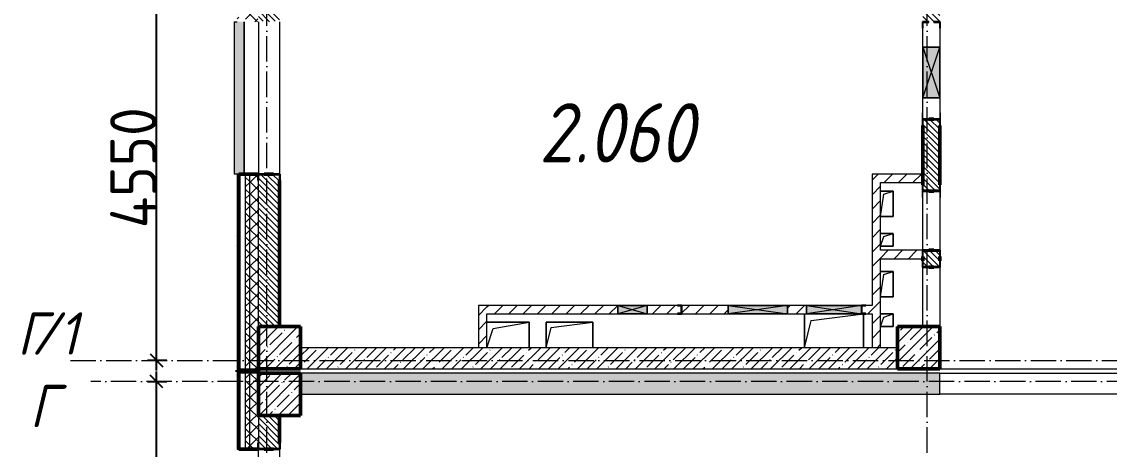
# Model space of a CAD drawing. Header units: millimetres. Extents: x -136833 to 49383, y -8033 to 344618.
# Drawn here: x -136679 to -123833, y 254378 to 259428 of the extents above; entities that cross this region are included whole.
import ezdxf

# ---------------------------------------------------------------- set-up
doc = ezdxf.new("R2010")
doc.units = ezdxf.units.MM
doc.linetypes.add('50_200_ШТРИХ_1Т_ш5_п1_п1_', pattern=[700, 500, -100, 0, -100])
for name, color, linetype, lineweight in [('A-____-____-DIMS', 7, 'Continuous', 9), ('A-DETL-GENF-OTLN', 7, 'Continuous', 9), ('A-FLOR-____-OTLN', 7, 'Continuous', 9), ('A-GENM-____-MCUT', 7, 'Continuous', 25), ('A-GENM-____-OTLN', 7, 'Continuous', 9), ('A-GENM-____-OTLN-1', 7, 'Continuous', 25), ('A-GLAZ-____-OTLN', 7, 'Continuous', 9), ('A-WALL-____-MCUT-1', 7, 'Continuous', 9), ('A-WALL-____-MCUT-2', 7, 'Continuous', 50), ('A-WALL-____-MCUT-3', 7, 'Continuous', 9), ('A-WALL-____-OTLN', 7, 'Continuous', 9), ('A-WALL-____-PATT-1', 7, 'Continuous', 9), ('A-WALL-FNSH-MCUT-1', 7, 'Continuous', 9), ('I-WALL-____-OTLN', 7, 'Continuous', 9), ('S-COLS-____-MCUT', 7, 'Continuous', 50), ('S-COLS-____-OTLN', 7, 'Continuous', 9), ('S-GRID-____-IDEN', 7, 'Continuous', 9), ('S-GRID-____-OTLN-1', 7, '50_200_ШТРИХ_1Т_ш5_п1_п1_', 9), ('Марки помещений', 7, 'Continuous', 9)]:
    doc.layers.add(name, color=color, linetype=linetype, lineweight=lineweight)
doc.layers.add('A-GLAZ-____-OTLN-1', color=7, linetype='Continuous', lineweight=9, true_color=0xc0c0c0)
doc.styles.add('ISOCPEUR_I', font='isocpeui.ttf', dxfattribs={"width": 0.9, "height": 2.5})
doc.styles.add('ISOCPEUR_I_3', font='isocpeui.ttf', dxfattribs={"width": 0.85, "height": 2.2})
doc.styles.add('ISOCPEUR_I_9', font='isocpeui.ttf', dxfattribs={"width": 0.9, "height": 250})
doc.styles.add('СПДС', font='isocpeur.ttf', dxfattribs={"width": 0.9})
doc.dimstyles.new('ISO-2_5_0_9К_БОЛЬШОЙ_ОСИ', dxfattribs={"dimscale": 304.8, "dimtxt": 248.995294, "dimasz": 0.492126, "dimexe": 0.393701, "dimexo": 0, "dimgap": 0, "dimtad": 1, "dimdec": 0, "dimzin": 0, "dimdsep": 46, "dimtxsty": 'ISOCPEUR_I_9', "dimblk1": 'OBLIQUE', "dimblk2": 'OBLIQUE', "dimsah": 1, "dimcen": 0.09, "dimdle": 0.393701, "dimazin": 0, "dimtfac": 1, "dimtdec": 4, "dimtix": 1, "dimtmove": 0, "dimatfit": 3, "dimfxl": 1, "dimtvp": 1, "dimtolj": 1, "dimtzin": 0, "dimarcsym": 2})
pattern_1 = [(135, (-131434.413, 245796.486), (-35.35534, -35.35534), [])]
pattern_2 = [(45, (-131434.41, 245796.49), (-70.71068, 70.71068), []), (135, (-131434.41, 245796.49), (-70.71068, -70.71068), [])]
pattern_3 = [(45, (-131434.41, 245796.49), (-84.8528, 84.8528), [])]
pattern_4 = [(45, (-131434.41, 245796.49), (-114.0493, 114.0493), []), (45, (-131320.36, 245796.49), (-114.0493, 114.0493), [201.612, -40.322, 3.353, -36.97])]
pattern_5 = [(45, (-131434.41, 245796.49), (-85.5366, 85.5366), []), (45, (-131377.39, 245796.49), (-85.5366, 85.5366), [])]

# ---------------------------------------------------------------- blocks, each defined once
blk = doc.blocks.new('BSC_Колонна _Прямоугольная - 500х500-V42-АР1_План отверстий 2 этажа в осях 1-64_А-ГГ')
at = {"layer": 'S-COLS-____-OTLN'}
h = blk.add_hatch(dxfattribs=at)
h.set_pattern_fill('FP_71', color=256, style=0, pattern_type=2)
h.set_pattern_definition([(45, (2200, -9781.04), (-114.0493, 114.0493), []), (45, (2314.05, -9781.04), (-114.0493, 114.0493), [201.612, -40.322, 3.353, -36.97])])
h.paths.add_polyline_path([(-250, -250), (250, -250), (250, 250), (-250, 250)], flags=0)
at = {"layer": 'S-COLS-____-MCUT'}
for p, q in [((250, 250), (-250, 250)), ((-250, 250), (-250, -250)), ((250, -250), (250, 250)), ((-250, -250), (250, -250))]:
    blk.add_line(p, q, dxfattribs=at)
blk = doc.blocks.new('BSC_Колонна _Прямоугольная - 500х500-V43-АР1_План отверстий 2 этажа в осях 1-64_А-ГГ')
at = {"layer": 'S-COLS-____-OTLN'}
h = blk.add_hatch(dxfattribs=at)
h.set_pattern_fill('FP_72', color=256, style=0, pattern_type=2)
h.set_pattern_definition([(45, (-5350, -9781.04), (-114.0493, 114.0493), []), (45, (-5235.95, -9781.04), (-114.0493, 114.0493), [201.613, -40.323, 3.353, -36.97])])
h.paths.add_polyline_path([(-250, -250), (250, -250), (250, 250), (-250, 250)], flags=0)
at = {"layer": 'S-COLS-____-MCUT'}
for p, q in [((250, 250), (-250, 250)), ((-250, 250), (-250, -250)), ((250, -250), (250, 250)), ((-250, -250), (250, -250))]:
    blk.add_line(p, q, dxfattribs=at)
blk = doc.blocks.new('BSC_Колонна _Прямоугольная - 500х500-V137-АР1_План отверстий 2 этажа в осях 1-64_А-ГГ')
at = {"layer": 'S-COLS-____-OTLN'}
h = blk.add_hatch(dxfattribs=at)
h.set_pattern_fill('FP_167', color=256, style=0, pattern_type=2)
h.set_pattern_definition([(45, (2200, -9231.04), (-114.0493, 114.0493), []), (45, (2314.05, -9231.04), (-114.0493, 114.0493), [201.612, -40.322, 3.353, -36.97])])
h.paths.add_polyline_path([(-250, -250), (250, -250), (250, 250), (-250, 250), (-250, 105)], flags=0)
at = {"layer": 'S-COLS-____-MCUT'}
for p, q in [((250, 250), (-250, 250)), ((-250, 250), (-250, -250)), ((250, -250), (250, 250)), ((-250, -250), (250, -250))]:
    blk.add_line(p, q, dxfattribs=at)
blk = doc.blocks.new('Фахверк_СКБ_Уголок - 250_2700-27497298-АР1_План отверстий 2 этажа в осях 1-64_А-ГГ')
at = {"layer": 'A-GENM-____-MCUT'}
for p, q in [((200, 181), (125, 181)), ((125, 181), (125, 106)), ((131, 106), (131, 175)), ((131, 175), (200, 175)), ((200, 175), (200, 181)), ((125, 106), (131, 106)), ((131, -6), (125, -6)), ((125, -6), (125, -81)), ((125, -81), (200, -81)), ((131, -75), (131, -6)), ((200, -75), (131, -75)), ((200, -81), (200, -75))]:
    blk.add_line(p, q, dxfattribs=at)
blk = doc.blocks.new('Фахверк_СКБ_Уголок - 200_3960_зеркало-28268689-АР1_План отверстий 2 этажа в осях 1-64_А-ГГ')
at = {"layer": 'A-GENM-____-MCUT'}
for p, q in [((200, 156), (125, 156)), ((125, 156), (125, 81)), ((131, 81), (131, 150)), ((131, 150), (200, 150)), ((200, 150), (200, 156)), ((125, 81), (131, 81)), ((131, 19), (125, 19)), ((125, 19), (125, -56)), ((131, -50), (131, 19)), ((125, -56), (200, -56)), ((200, -50), (131, -50)), ((200, -56), (200, -50))]:
    blk.add_line(p, q, dxfattribs=at)
blk = doc.blocks.new('154_Стойка_СКБ_Уголок - СМ-2180_200-28268025-АР1_План отверстий 2 этажа в осях 1-64_А-ГГ')
at = {"layer": 'A-GENM-____-MCUT'}
for p, q in [((125, 156), (125, 81)), ((200, 156), (125, 156)), ((131, 81), (131, 150)), ((131, 150), (200, 150)), ((200, 150), (200, 156)), ((125, 81), (131, 81)), ((131, 19), (125, 19)), ((125, 19), (125, -56)), ((131, -50), (131, 19)), ((125, -56), (200, -56)), ((200, -50), (131, -50)), ((200, -56), (200, -50))]:
    blk.add_line(p, q, dxfattribs=at)
blk = doc.blocks.new('Стойка_Влож_Уголок_Опорный - Уголок-28213941-АР1_План отверстий 2 этажа в осях 1-64_А-ГГ')
at = {"layer": 'A-GENM-____-OTLN'}
for p, q in [((-212, -6), (-212, 0)), ((0, 0), (0, -6)), ((-212, -75), (-212, -6)), ((-212, -6), (-206, -6)), ((-212, -75), (-206, -75)), ((-6, -6), (0, -6)), ((-6, -75), (0, -75)), ((0, -6), (0, -75))]:
    blk.add_line(p, q, dxfattribs=at)
blk = doc.blocks.new('154_Стойка_СКБ_Уголок - СМ-2180_200-28435403-АР1_План отверстий 2 этажа в осях 1-64_А-ГГ')
at = {"layer": 'A-GENM-____-MCUT'}
for p, q in [((125, 156), (125, 81)), ((200, 156), (125, 156)), ((131, 81), (131, 150)), ((131, 150), (200, 150)), ((200, 150), (200, 156)), ((125, 81), (131, 81)), ((131, 19), (125, 19)), ((125, 19), (125, -56)), ((131, -50), (131, 19)), ((125, -56), (200, -56)), ((200, -50), (131, -50)), ((200, -56), (200, -50))]:
    blk.add_line(p, q, dxfattribs=at)
blk = doc.blocks.new('154_Фахверк_СКБ_Швеллер - Тип_100_3960-28318856-АР1_План отверстий 2 этажа в осях 1-64_А-ГГ')
at = {"layer": 'A-GENM-____-MCUT'}
for p, q in [((175, 50), (125, 50)), ((125, 50), (125, -50)), ((128, 47), (175, 47)), ((128, -47), (128, 47)), ((175, 47), (175, 50)), ((125, -50), (175, -50)), ((175, -47), (128, -47)), ((175, -50), (175, -47))]:
    blk.add_line(p, q, dxfattribs=at)
blk = doc.blocks.new('Стены 5 - Стены 4-30145060-АР1_План отверстий 2 этажа в осях 1-64_А-ГГ')
at = {"layer": 'A-WALL-____-MCUT-2'}
for p, q in [((-1844, 41030), (-1844, 41010)), ((-1594, 41030), (-1844, 41030)), ((-1844, 41010), (-1594, 41010)), ((-1594, 41010), (-1594, 41030))]:
    blk.add_line(p, q, dxfattribs=at)
blk = doc.blocks.new('AR_Отверстие прямоугольное _в плите_ - AR_Отверстие прямоугольное _в плите_-V148-АР1_План отверстий 2 этажа в осях 1-64_А-ГГ')
at = {"layer": 'A-GENM-____-OTLN'}
for p, q in [((75, 75), (-75, 75)), ((-75, -75), (-37, 37)), ((-37, 37), (75, 75)), ((75, -75), (75, 75)), ((-75, -75), (75, -75))]:
    blk.add_line(p, q, dxfattribs=at)
blk = doc.blocks.new('AR_Отверстие прямоугольное _в плите_ - AR_Отверстие прямоугольное _в плите_-V149-АР1_План отверстий 2 этажа в осях 1-64_А-ГГ')
at = {"layer": 'A-GENM-____-OTLN'}
for p, q in [((75, 150), (-75, 150)), ((-37, 113), (75, 150)), ((75, -150), (75, 150)), ((-75, -150), (-37, 113)), ((-75, -150), (75, -150))]:
    blk.add_line(p, q, dxfattribs=at)
blk = doc.blocks.new('AR_Отверстие прямоугольное _в плите_ - AR_Отверстие прямоугольное _в плите_-30552525-АР1_План отверстий 2 этажа в осях 1-64_А-ГГ')
at = {"layer": 'A-GENM-____-OTLN'}
for p, q in [((-350, 200), (-350, -200)), ((-270, 120), (350, 200)), ((350, -200), (350, 200)), ((-350, -200), (-270, 120))]:
    blk.add_line(p, q, dxfattribs=at)
blk = doc.blocks.new('AR_Отверстие прямоугольное _в плите_ - AR_Отверстие прямоугольное _в плите_-30459267-АР1_План отверстий 2 этажа в осях 1-64_А-ГГ')
at = {"layer": 'A-GENM-____-OTLN'}
for p, q in [((250, 150), (-250, 150)), ((-175, 75), (250, 150)), ((250, -150), (250, 150)), ((-250, -150), (-175, 75))]:
    blk.add_line(p, q, dxfattribs=at)
blk = doc.blocks.new('AR_Отверстие прямоугольное _в плите_ - AR_Отверстие прямоугольное _в плите_-30552596-АР1_План отверстий 2 этажа в осях 1-64_А-ГГ')
at = {"layer": 'A-GENM-____-OTLN'}
for p, q in [((275, 150), (-275, 150)), ((-275, 150), (-275, -150)), ((-215, 90), (275, 150)), ((275, -150), (275, 150)), ((-275, -150), (-215, 90))]:
    blk.add_line(p, q, dxfattribs=at)
blk = doc.blocks.new('Отлив_СКБ - Отлив витража_120_НВФ-31885689-АР1_План отверстий 2 этажа в осях 1-64_А-ГГ')
at = {"layer": 'A-GLAZ-____-OTLN-1'}
for points in [[(1800, 2), (1800, 120), (0, 120), (0, 2), (1103, 2)], [(1103, 0), (1800, 0), (1800, 2), (0, 2), (0, 0)]]:
    blk.add_hatch(color=256, dxfattribs=at).paths.add_polyline_path(points, flags=0)
at = {"layer": 'A-GLAZ-____-OTLN'}
for p, q in [((0, 83), (0, 120)), ((1800, 120), (0, 120)), ((0, 2), (1800, 2)), ((1800, 120), (1800, 83)), ((1800, 0), (0, 0))]:
    blk.add_line(p, q, dxfattribs=at)
blk = doc.blocks.new('AR_Отверстие прямоугольное _в стене_ - AR_Отверстие прямоугольное _в стене__ОВ-36887039-АР1_План отверстий 2 этажа в осях 1-64_А-ГГ')
at = {"layer": 'A-GLAZ-____-OTLN'}
blk.add_hatch(color=256, dxfattribs=at).paths.add_polyline_path([(325, -50), (325, 50), (-325, 50), (-325, -50), (55, -50)], flags=0)
at = {"layer": 'A-DETL-GENF-OTLN'}
for p, q in [((-325, -50), (-325, 50)), ((-325, 50), (325, 50)), ((325, 50), (-325, -50)), ((-325, 50), (325, -50)), ((325, 50), (-325, 50)), ((-325, 50), (-325, -50)), ((325, 50), (325, -50)), ((325, -50), (325, 50)), ((325, -50), (-325, -50)), ((-325, -50), (325, -50))]:
    blk.add_line(p, q, dxfattribs=at)
blk = doc.blocks.new('AR_Отверстие прямоугольное _в стене__БезПР - AR_Отверстие прямоугольное _в стене__БезПР-36429042-АР1_План отверстий 2 этажа в осях 1-64_А-ГГ')
at = {"layer": 'A-GLAZ-____-OTLN'}
blk.add_hatch(color=256, dxfattribs=at).paths.add_polyline_path([(-350, -50), (350, -50), (350, 50), (-350, 50)], flags=0)
at = {"layer": 'A-DETL-GENF-OTLN'}
for p, q in [((-350, -50), (-350, 50)), ((-350, 50), (350, 50)), ((350, 50), (-350, -50)), ((-350, 50), (350, -50)), ((350, 50), (-350, 50)), ((-350, 50), (-350, -50)), ((350, 50), (350, -50)), ((350, -50), (350, 50)), ((350, -50), (-350, -50)), ((-350, -50), (350, -50))]:
    blk.add_line(p, q, dxfattribs=at)
at = {"layer": 'A-GLAZ-____-OTLN'}
blk.add_line((350, 50), (-350, 50), dxfattribs=at)
blk = doc.blocks.new('AR_Отверстие прямоугольное _в стене__БезПР - AR_Отверстие прямоугольное _в стене__БезПР-36788977-АР1_План отверстий 2 этажа в осях 1-64_А-ГГ')
at = {"layer": 'A-GLAZ-____-OTLN'}
blk.add_hatch(color=256, dxfattribs=at).paths.add_polyline_path([(175, -50), (175, 50), (-175, 50), (-175, -50)], flags=0)
at = {"layer": 'A-DETL-GENF-OTLN'}
for p, q in [((-175, -50), (-175, 50)), ((-175, 50), (175, 50)), ((175, 50), (-175, -50)), ((-175, 50), (175, -50)), ((175, 50), (-175, 50)), ((-175, 50), (-175, -50)), ((175, 50), (175, -50)), ((175, -50), (175, 50)), ((175, -50), (-175, -50)), ((-175, -50), (175, -50))]:
    blk.add_line(p, q, dxfattribs=at)
at = {"layer": 'A-GLAZ-____-OTLN'}
blk.add_line((175, 50), (-175, 50), dxfattribs=at)
blk = doc.blocks.new('AR_Отверстие прямоугольное _в стене_ - AR_Отверстие прямоугольное _в стене__ОВ-36870782-АР1_План отверстий 2 этажа в осях 1-64_А-ГГ')
at = {"layer": 'A-GLAZ-____-OTLN'}
blk.add_hatch(color=256, dxfattribs=at).paths.add_polyline_path([(-300, 100), (-300, -100), (300, -100), (300, 100)], flags=0)
at = {"layer": 'A-DETL-GENF-OTLN'}
for p, q in [((-300, -100), (-300, 100)), ((-300, 100), (300, 100)), ((300, 100), (-300, -100)), ((-300, 100), (300, -100)), ((300, 100), (-300, 100)), ((-300, 100), (-300, -100)), ((300, 100), (300, -100)), ((300, -100), (300, 100)), ((300, -100), (-300, -100)), ((-300, -100), (300, -100))]:
    blk.add_line(p, q, dxfattribs=at)
blk = doc.blocks.new('154_Фахверк_СКБ_Швеллер - Тип_100_3960_зеркало-V199-АР1_План отверстий 2 этажа в осях 1-64_А-ГГ')
at = {"layer": 'A-GENM-____-MCUT'}
for p, q in [((175, 50), (125, 50)), ((128, 47), (175, 47)), ((128, -47), (128, 47)), ((175, 47), (175, 50)), ((125, -50), (175, -50)), ((175, -47), (128, -47)), ((175, -50), (175, -47))]:
    blk.add_line(p, q, dxfattribs=at)
blk = doc.blocks.new('_Oblique')
at = {"color": 0, "linetype": 'ByBlock', "lineweight": -2}
blk.add_line((-0.5, -0.5), (0.5, 0.5), dxfattribs=at)
blk = doc.blocks.new('*D2087')
at = {"layer": 'A-____-____-DIMS', "color": 0, "lineweight": -2, "transparency": 16777216}
for p, q in [((280119, -81002), (280119, -77362)), ((280013, -77482), (280239, -77482)), ((280013, -80882), (280239, -80882))]:
    blk.add_line(p, q, dxfattribs=at)
at = {"layer": 'Defpoints', "color": 0, "transparency": 16777216}
for p in [(280013, -77482), (280119, -77482), (280013, -80882)]:
    blk.add_point(p, dxfattribs=at)
at = {"layer": 'A-____-____-DIMS', "color": 0, "lineweight": -2, "transparency": 16777216, "xscale": 150, "yscale": 150, "zscale": 150}
for p, rotation in [((280119, -77482), 90), ((280119, -80882), 270)]:
    blk.add_blockref('_Oblique', p, dxfattribs=dict(at, rotation=rotation))
at = {"layer": 'A-____-____-DIMS', "color": 0, "transparency": 16777216, "insert": (279845, -79182), "char_height": 548.6, "attachment_point": 5, "rotation": 90, "style": 'СПДС'}
blk.add_mtext('\\A1;3400', dxfattribs=at)
blk = doc.blocks.new('*D2088')
at = {"layer": 'A-____-____-DIMS', "color": 0, "lineweight": -2, "transparency": 16777216}
for p, q in [((280119, -77352), (280119, -72562)), ((280013, -72682), (280239, -72682)), ((280013, -77232), (280239, -77232))]:
    blk.add_line(p, q, dxfattribs=at)
at = {"layer": 'Defpoints', "color": 0, "transparency": 16777216}
for p in [(280013, -72682), (280119, -72682), (280013, -77232)]:
    blk.add_point(p, dxfattribs=at)
at = {"layer": 'A-____-____-DIMS', "color": 0, "lineweight": -2, "transparency": 16777216, "xscale": 150, "yscale": 150, "zscale": 150}
for p, rotation in [((280119, -72682), 90), ((280119, -77232), 270)]:
    blk.add_blockref('_Oblique', p, dxfattribs=dict(at, rotation=rotation))
at = {"layer": 'A-____-____-DIMS', "color": 0, "transparency": 16777216, "insert": (279845, -74957), "char_height": 548.6, "attachment_point": 5, "rotation": 90, "style": 'СПДС'}
blk.add_mtext('\\A1;4550', dxfattribs=at)
blk = doc.blocks.new('3эт')
at = {"layer": 'S-GRID-____-OTLN-1', "color": 251, "ltscale": 0.6, "true_color": 0x636466}
for p, q in [((281420.7, -91346.1), (281420.7, -36982.5)), ((289220.7, -91346.1), (289220.7, -36982.5)), ((279101.9, -77232.4), (307641.3, -77232.4)), ((387845.1, -77482.4), (279340.9, -77482.4))]:
    blk.add_line(p, q, dxfattribs=at)
at = {"layer": 'S-GRID-____-IDEN', "char_height": 500, "attachment_point": 1, "style": 'ISOCPEUR_I'}
for s, insert, width in [('\\fISOCPEUR|b0|i1|c204|p34|;\\W.9;Г', (278473.1, -76664.8), 202.025), ('/1', (278639.8, -76664.8), 346.329), ('\\fISOCPEUR|b0|i1|c204|p34|;\\W.9;Г', (278620.9, -77520.9), 202.025)]:
    blk.add_mtext(s, dxfattribs=dict(at, insert=insert, width=width))
at = {"layer": 'A-____-____-DIMS'}
for base, p1, p2, override, picture, middle in [((280119.3, -72682.4), (280013.2, -77232.4), (280013.2, -72682.4), {"dimtxt": 1.8, "dimpost": '<>', "dimtxsty": 'СПДС', "dimfxl": 4550}, '*D2088', (279845, -74957.4)), ((280119.3, -77482.4), (280013.2, -80882.4), (280013.2, -77482.4), {"dimtxt": 1.8, "dimpost": '<>', "dimtxsty": 'СПДС', "dimfxl": 3400}, '*D2087', (279845, -79182.4))]:
    dim = blk.add_linear_dim(base=base, p1=p1, p2=p2, angle=90, dimstyle='ISO-2_5_0_9К_БОЛЬШОЙ_ОСИ', override=override, dxfattribs=at)
    dim.commit()
    dim.dimension.update_dxf_attribs({"geometry": picture, "text_midpoint": middle})

msp = doc.modelspace()

# ---------------------------------------------------------------- hatches: boundary and pattern name
at = {"layer": 'A-WALL-____-PATT-1'}
h = msp.add_hatch(dxfattribs=at)
h.set_pattern_fill('FP_3', color=256, style=0, pattern_type=2)
h.set_pattern_definition(pattern_5)
h.paths.add_polyline_path([(-134134.4, 255312.5), (-134114.4, 255312.5), (-134114.4, 257627.5), (-134134.4, 257627.5), (-134134.4, 256852.3)], flags=0)
h.paths.add_polyline_path([(-134114.4, 259427.5), (-134114.4, 260877.5), (-134134.4, 260877.5), (-134134.4, 259427.5)], flags=0)
h.paths.add_polyline_path([(-134114.4, 262677.5), (-134114.4, 263877.5), (-134134.4, 263877.5), (-134134.4, 262677.5)], flags=0)
h.paths.add_polyline_path([(-134134.4, 265677.5), (-134114.4, 265677.5), (-134114.4, 266877.5), (-134134.4, 266877.5)], flags=0)
h.paths.add_polyline_path([(-134114.4, 268677.5), (-134114.4, 269877.5), (-134134.4, 269877.5), (-134134.4, 268677.5)], flags=0)
h.paths.add_polyline_path([(-134114.4, 271677.5), (-134114.4, 272602.5), (-134134.4, 272602.5), (-134134.4, 271677.5)], flags=0)
h = msp.add_hatch(dxfattribs=at)
h.set_pattern_fill('FP_1', color=256, style=0, pattern_type=2)
h.set_pattern_definition(pattern_2)
h.paths.add_polyline_path([(-133984.4, 255312.5), (-133984.4, 257627.5), (-134034.4, 257627.5), (-134034.4, 255312.5)], flags=0)
h.paths.add_polyline_path([(-133984.4, 259427.5), (-133984.4, 260877.5), (-134034.4, 260877.5), (-134034.4, 259427.5)], flags=0)
h.paths.add_polyline_path([(-133984.4, 262677.5), (-133984.4, 263877.5), (-134034.4, 263877.5), (-134034.4, 262677.5)], flags=0)
h.paths.add_polyline_path([(-134034.4, 265677.5), (-133984.4, 265677.5), (-133984.4, 266877.5), (-134034.4, 266877.5)], flags=0)
h.paths.add_polyline_path([(-133984.4, 268677.5), (-133984.4, 269877.5), (-134034.4, 269877.5), (-134034.4, 268677.5)], flags=0)
h.paths.add_polyline_path([(-133984.4, 271677.5), (-133984.4, 272527.5), (-134034.4, 272527.5), (-134034.4, 271677.5)], flags=0)
h = msp.add_hatch(dxfattribs=at)
h.set_pattern_fill('FP_1', color=256, style=0, pattern_type=2)
h.set_pattern_definition(pattern_2)
h.paths.add_polyline_path([(-133984.4, 255312.5), (-133884.4, 255312.5), (-133884.4, 257552.5), (-133890.4, 257552.5), (-133890.4, 257627.5), (-133984.4, 257627.5), (-133984.4, 255327.5)], flags=0)
h.paths.add_polyline_path([(-133890.4, 259427.5), (-133890.4, 259502.5), (-133884.4, 259502.5), (-133884.4, 260802.5), (-133890.4, 260802.5), (-133890.4, 260877.5), (-133984.4, 260877.5), (-133984.4, 259427.5)], flags=0)
h.paths.add_polyline_path([(-133890.4, 262677.5), (-133890.4, 262752.5), (-133884.4, 262752.5), (-133884.4, 263802.5), (-133890.4, 263802.5), (-133890.4, 263877.5), (-133984.4, 263877.5), (-133984.4, 262677.5)], flags=0)
h.paths.add_polyline_path([(-133984.4, 265677.5), (-133890.4, 265677.5), (-133890.4, 265752.5), (-133884.4, 265752.5), (-133884.4, 266802.5), (-133890.4, 266802.5), (-133890.4, 266877.5), (-133984.4, 266877.5), (-133984.4, 265683.5)], flags=0)
h.paths.add_polyline_path([(-133890.4, 268677.5), (-133890.4, 268752.5), (-133884.4, 268752.5), (-133884.4, 269802.5), (-133890.4, 269802.5), (-133890.4, 269877.5), (-133984.4, 269877.5), (-133984.4, 268677.5)], flags=0)
h.paths.add_polyline_path([(-133984.4, 271677.5), (-133890.4, 271677.5), (-133890.4, 271752.5), (-133884.4, 271752.5), (-133884.4, 272527.5), (-133984.4, 272527.5), (-133984.4, 271683.5)], flags=0)
h = msp.add_hatch(dxfattribs=at)
h.set_pattern_fill('FP_6', color=256, style=0, pattern_type=2)
h.set_pattern_definition(pattern_1)
h.paths.add_polyline_path([(-133884.4, 255827.5), (-133634.4, 255827.5), (-133635.2, 257621.5), (-133703.4, 257621.5), (-133703.4, 257627.5), (-133815.4, 257627.5), (-133815.4, 257621.5), (-133884.4, 257621.5), (-133884.4, 256852.3)], flags=0)
h.paths.add_polyline_path([(-133703.4, 259427.5), (-133703.4, 259433.5), (-133634.4, 259433.5), (-133634.4, 259727.5), (-133884.4, 259727.5), (-133884.4, 259433.5), (-133815.4, 259433.5), (-133815.4, 259427.5)], flags=0)
h = msp.add_hatch(dxfattribs=at)
h.set_pattern_fill('FP_6', color=256, style=0, pattern_type=2)
h.set_pattern_definition(pattern_1)
h.paths.add_polyline_path([(-125903.4, 256527.5), (-125903.4, 256533.5), (-125834.4, 256533.5), (-125834.4, 256721.5), (-125903.4, 256721.5), (-125903.4, 256727.5), (-125965.4, 256727.5), (-125965.4, 256721.5), (-126034.4, 256721.5), (-126034.4, 256533.5), (-125965.4, 256533.5), (-125965.4, 256527.5)], flags=0)
h.paths.add_polyline_path([(-125965.4, 257427.5), (-125903.4, 257427.5), (-125903.4, 257433.5), (-125834.4, 257433.5), (-125834.4, 258271.5), (-125903.4, 258271.5), (-125903.4, 258277.5), (-125965.4, 258277.5), (-125965.4, 258271.5), (-126034.4, 258271.5), (-126034.4, 257433.5), (-125965.4, 257433.5)], flags=0)
h.paths.add_polyline_path([(-125903.4, 259427.5), (-125834.4, 259427.5), (-125834.4, 259727.5), (-126034.4, 259727.5), (-126034.4, 259427.5), (-125965.4, 259427.5)], flags=0)
h = msp.add_hatch(dxfattribs=at)
h.set_pattern_fill('FP_4', color=256, style=0, pattern_type=2)
h.set_pattern_definition(pattern_3)
h.paths.add_polyline_path([(-126634.4, 255577.5), (-126534.4, 255577.5), (-126534.4, 257627.5), (-126634.4, 257627.5), (-126634.4, 255977.5)], flags=0)
h = msp.add_hatch(dxfattribs=at)
h.set_pattern_fill('FP_4', color=256, style=0, pattern_type=2)
h.set_pattern_definition(pattern_3)
h.paths.add_polyline_path([(-126034.4, 257527.5), (-126034.4, 257627.5), (-126534.4, 257627.5), (-126534.4, 257527.5), (-126145.7, 257527.5)], flags=0)
h = msp.add_hatch(dxfattribs=at)
h.set_pattern_fill('FP_4', color=256, style=0, pattern_type=2)
h.set_pattern_definition(pattern_3)
h.paths.add_polyline_path([(-126034.4, 256627.5), (-126034.4, 256652.5), (-126040.4, 256652.5), (-126040.4, 256727.5), (-126534.4, 256727.5), (-126534.4, 256627.5), (-126040.4, 256627.5)], flags=0)
h = msp.add_hatch(dxfattribs=at)
h.set_pattern_fill('FP_4', color=256, style=0, pattern_type=2)
h.set_pattern_definition(pattern_3)
h.paths.add_polyline_path([(-131184.4, 255577.5), (-131184.4, 256077.5), (-131284.4, 256077.5), (-131284.4, 255577.5)], flags=0)
h = msp.add_hatch(dxfattribs=at)
h.set_pattern_fill('FP_4', color=256, style=0, pattern_type=2)
h.set_pattern_definition(pattern_3)
h.paths.add_polyline_path([(-126709.4, 255977.5), (-126634.4, 255977.5), (-126634.4, 256077.5), (-126709.4, 256077.5), (-126709.4, 256074.5), (-126756.4, 256074.5), (-126756.4, 255980.5), (-126709.4, 255980.5)], flags=0)
h.paths.add_polyline_path([(-128334.4, 255977.5), (-128334.4, 256077.5), (-128884.4, 256077.5), (-128884.4, 255977.5)], flags=0)
h.paths.add_polyline_path([(-127634.4, 255977.5), (-127409.4, 255977.5), (-127409.4, 256077.5), (-127634.4, 256077.5)], flags=0)
h.paths.add_polyline_path([(-129639.4, 255977.5), (-129639.4, 256077.5), (-131184.4, 256077.5), (-131184.4, 255977.5)], flags=0)
h.paths.add_polyline_path([(-129289.4, 255977.5), (-128934.4, 255977.5), (-128934.4, 255980.5), (-128887.4, 255980.5), (-128887.4, 256074.5), (-128934.4, 256074.5), (-128934.4, 256077.5), (-129289.4, 256077.5), (-129289.4, 255980.5)], flags=0)
h = msp.add_hatch(dxfattribs=at)
h.set_pattern_fill('FP_25', color=256, style=0, pattern_type=2)
h.set_pattern_definition(pattern_4)
h.paths.add_polyline_path([(-127029.4, 255327.5), (-126334.4, 255327.5), (-126334.4, 255577.5), (-133384.4, 255577.5), (-133384.4, 255327.5), (-127913.2, 255327.5)], flags=0)
h = msp.add_hatch(dxfattribs=at)
h.set_pattern_fill('FP_3', color=256, style=0, pattern_type=2)
h.set_pattern_definition(pattern_5)
h.paths.add_polyline_path([(-134134.4, 243627.5), (-134114.4, 243627.5), (-134114.4, 248027.5), (-134134.4, 248027.5), (-134134.4, 246532.4)], flags=0)
h.paths.add_polyline_path([(-134134.4, 249827.5), (-134114.4, 249827.5), (-134114.4, 252577.5), (-134134.4, 252577.5), (-134134.4, 249972.4)], flags=0)
h.paths.add_polyline_path([(-134114.4, 254377.5), (-134114.4, 255292.5), (-134134.4, 255292.5), (-134134.4, 254377.5)], flags=0)
h = msp.add_hatch(dxfattribs=at)
h.set_pattern_fill('FP_1', color=256, style=0, pattern_type=2)
h.set_pattern_definition(pattern_2)
h.paths.add_polyline_path([(-134034.4, 243727.5), (-133984.4, 243727.5), (-133984.4, 248027.5), (-134034.4, 248027.5), (-134034.4, 246532.4)], flags=0)
h.paths.add_polyline_path([(-133984.4, 249827.5), (-133984.4, 252577.5), (-134034.4, 252577.5), (-134034.4, 249827.5)], flags=0)
h.paths.add_polyline_path([(-133984.4, 254377.5), (-133984.4, 255312.5), (-134034.4, 255312.5), (-134034.4, 254377.5)], flags=0)
h = msp.add_hatch(dxfattribs=at)
h.set_pattern_fill('FP_1', color=256, style=0, pattern_type=2)
h.set_pattern_definition(pattern_2)
h.paths.add_polyline_path([(-133984.4, 243777.5), (-133884.4, 243777.5), (-133884.4, 248027.5), (-133984.4, 248027.5), (-133984.4, 246532.4)], flags=0)
h.paths.add_polyline_path([(-133884.4, 249827.5), (-133884.4, 252502.5), (-133890.4, 252502.5), (-133890.4, 252577.5), (-133984.4, 252577.5), (-133984.4, 249827.5)], flags=0)
h.paths.add_polyline_path([(-133890.4, 254377.5), (-133890.4, 254452.5), (-133884.4, 254452.5), (-133884.4, 255312.5), (-133984.4, 255312.5), (-133984.4, 254377.5)], flags=0)
h = msp.add_hatch(dxfattribs=at)
h.set_pattern_fill('FP_25', color=256, style=0, pattern_type=2)
h.set_pattern_definition(pattern_4)
h.paths.add_polyline_path([(-108784.4, 255027.5), (-107884.4, 255027.5), (-107884.4, 255277.5), (-108784.4, 255277.5)], flags=0)
h.paths.add_polyline_path([(-110884.4, 255027.5), (-110884.4, 255277.5), (-118534.4, 255277.5), (-118534.4, 255027.5), (-113773.5, 255027.5)], flags=0)
h.paths.add_polyline_path([(-120634.4, 255027.5), (-120634.4, 255277.5), (-121834.4, 255277.5), (-121834.4, 255027.5), (-120843.3, 255027.5)], flags=0)
h.paths.add_polyline_path([(-126145.7, 255027.5), (-125834.4, 255027.5), (-125834.4, 255277.5), (-133384.4, 255277.5), (-133384.4, 255027.5), (-127913.2, 255027.5)], flags=0)
h = msp.add_hatch(dxfattribs=at)
h.set_pattern_fill('FP_6', color=256, style=0, pattern_type=2)
h.set_pattern_definition(pattern_1)
h.paths.add_polyline_path([(-133884.4, 252127.5), (-133634.4, 252127.5), (-133634.4, 252571.5), (-133703.4, 252571.5), (-133703.4, 252577.5), (-133815.4, 252577.5), (-133815.4, 252571.5), (-133884.4, 252571.5), (-133884.4, 252502.5)], flags=0)
h.paths.add_polyline_path([(-133815.4, 254377.5), (-133703.4, 254377.5), (-133703.4, 254383.5), (-133634.4, 254383.5), (-133634.4, 254777.5), (-133884.4, 254777.5), (-133884.4, 254383.5), (-133815.4, 254383.5)], flags=0)

# ---------------------------------------------------------------- linework, layer by layer
at = {"layer": 'A-FLOR-____-OTLN'}
for p, q in [((-126534.4, 257427.5), (-126384.4, 257427.5)), ((-126384.4, 257427.5), (-126384.4, 257127.5)), ((-126384.4, 257127.5), (-126534.4, 257127.5)), ((-126534.4, 256927.5), (-126384.4, 256927.5)), ((-126384.4, 256927.5), (-126384.4, 256777.5)), ((-126384.4, 256777.5), (-126534.4, 256777.5)), ((-126534.4, 256477.5), (-126384.4, 256477.5)), ((-126384.4, 256477.5), (-126384.4, 256177.5)), ((-126384.4, 256177.5), (-126534.4, 256177.5)), ((-127434.4, 255577.5), (-127434.4, 255977.5)), ((-126734.4, 255977.5), (-126734.4, 255577.5)), ((-126534.4, 255977.5), (-126384.4, 255977.5)), ((-126384.4, 255977.5), (-126384.4, 255827.5)), ((-131184.4, 255877.5), (-130684.4, 255877.5)), ((-130684.4, 255877.5), (-130684.4, 255577.5)), ((-130484.4, 255877.5), (-129934.4, 255877.5)), ((-130484.4, 255577.5), (-130484.4, 255877.5)), ((-129934.4, 255877.5), (-129934.4, 255577.5)), ((-126384.4, 255827.5), (-126534.4, 255827.5)), ((-125834.4, 255327.5), (-121834.4, 255327.5))]:
    msp.add_line(p, q, dxfattribs=at)
at = {"layer": 'A-WALL-____-MCUT-1'}
for p, q in [((-126334.4, 255577.5), (-133384.4, 255577.5)), ((-133384.4, 255327.5), (-126334.4, 255327.5)), ((-125834.4, 255277.5), (-133384.4, 255277.5)), ((-125834.4, 255027.5), (-125834.4, 255277.5)), ((-133384.4, 255027.5), (-125834.4, 255027.5))]:
    msp.add_line(p, q, dxfattribs=at)
at = {"layer": 'A-WALL-____-MCUT-2'}
for p, q in [((-125903.4, 258277.5), (-125965.4, 258277.5)), ((-126034.4, 258202.5), (-126034.4, 257502.5)), ((-125834.4, 257502.5), (-125834.4, 258202.5)), ((-133890.4, 257627.5), (-134114.4, 257627.5)), ((-134114.4, 257627.5), (-134114.4, 254377.5)), ((-133703.4, 257627.5), (-133815.4, 257627.5)), ((-133634.4, 255827.5), (-133634.4, 257552.5)), ((-125965.4, 257427.5), (-125903.4, 257427.5)), ((-125903.4, 256727.5), (-125965.4, 256727.5)), ((-126034.4, 256602.5), (-126034.4, 256652.5)), ((-125834.4, 256602.5), (-125834.4, 256652.5)), ((-125965.4, 256527.5), (-125903.4, 256527.5)), ((-133884.4, 255277.5), (-133884.4, 255327.5)), ((-133634.4, 254452.5), (-133634.4, 254777.5)), ((-134114.4, 254377.5), (-133890.4, 254377.5)), ((-133815.4, 254377.5), (-133703.4, 254377.5))]:
    msp.add_line(p, q, dxfattribs=at)
at = {"layer": 'A-WALL-____-MCUT-3'}
for p, q in [((-134034.4, 254377.5), (-134034.4, 257627.5)), ((-133984.4, 254377.5), (-133984.4, 257627.5)), ((-133884.4, 255827.5), (-133884.4, 257552.5)), ((-133884.4, 254777.5), (-133884.4, 254452.5))]:
    msp.add_line(p, q, dxfattribs=at)
at = {"layer": 'A-WALL-____-OTLN'}
for p, q in [((-133884.4, 259427.5), (-133884.4, 257627.5)), ((-133634.4, 259427.5), (-133634.4, 257627.5)), ((-125834.4, 255277.5), (-121834.4, 255277.5)), ((-121834.4, 255027.5), (-125834.4, 255027.5)), ((-133884.4, 252577.5), (-133884.4, 254377.5)), ((-133634.4, 254377.5), (-133634.4, 252577.5))]:
    msp.add_line(p, q, dxfattribs=at)
at = {"layer": 'A-WALL-FNSH-MCUT-1'}
for p, q in [((-134134.4, 257627.5), (-134134.4, 255312.5)), ((-134114.4, 257627.5), (-134134.4, 257627.5)), ((-126634.4, 257627.5), (-126634.4, 256077.5)), ((-126034.4, 257627.5), (-126634.4, 257627.5)), ((-126534.4, 256727.5), (-126534.4, 257527.5)), ((-126534.4, 257527.5), (-126034.4, 257527.5)), ((-126040.4, 256727.5), (-126534.4, 256727.5)), ((-126534.4, 255577.5), (-126534.4, 256627.5)), ((-126534.4, 256627.5), (-126034.4, 256627.5)), ((-129639.4, 256077.5), (-131284.4, 256077.5)), ((-131284.4, 256077.5), (-131284.4, 255577.5)), ((-128934.4, 256077.5), (-129289.4, 256077.5)), ((-128334.4, 256077.5), (-128884.4, 256077.5)), ((-127409.4, 256077.5), (-127634.4, 256077.5)), ((-126634.4, 256077.5), (-126709.4, 256077.5)), ((-131184.4, 255977.5), (-129639.4, 255977.5)), ((-131184.4, 255577.5), (-131184.4, 255977.5)), ((-129289.4, 255977.5), (-128934.4, 255977.5)), ((-128884.4, 255977.5), (-128334.4, 255977.5)), ((-127634.4, 255977.5), (-127409.4, 255977.5)), ((-126709.4, 255977.5), (-126634.4, 255977.5)), ((-126634.4, 255977.5), (-126634.4, 255577.5)), ((-134134.4, 255312.5), (-134114.4, 255312.5)), ((-134134.4, 255292.5), (-134134.4, 254377.5)), ((-134114.4, 255292.5), (-134134.4, 255292.5)), ((-134134.4, 254377.5), (-134114.4, 254377.5))]:
    msp.add_line(p, q, dxfattribs=at)
at = {"layer": 'I-WALL-____-OTLN'}
for p, q in [((-126034.4, 259127.5), (-126034.4, 259352.5)), ((-125834.4, 259352.5), (-125834.4, 259127.5)), ((-126034.4, 258277.5), (-126034.4, 258527.5)), ((-125834.4, 258527.5), (-125834.4, 258277.5)), ((-126034.4, 256727.5), (-126034.4, 257427.5)), ((-125834.4, 257427.5), (-125834.4, 256727.5)), ((-126034.4, 255827.5), (-126034.4, 256527.5)), ((-125834.4, 256527.5), (-125834.4, 255827.5))]:
    msp.add_line(p, q, dxfattribs=at)

# ---------------------------------------------------------------- block references
msp.add_blockref('3эт', (-415205.1, 332659.9))
at = {"layer": 'A-GENM-____-OTLN', "rotation": 180}
msp.add_blockref('Стойка_Влож_Уголок_Опорный - Уголок-28213941-АР1_План отверстий 2 этажа в осях 1-64_А-ГГ', (-126040.4, 258277.5), dxfattribs=at)
at = {"layer": 'A-GENM-____-OTLN'}
for name, p in [('AR_Отверстие прямоугольное _в плите_ - AR_Отверстие прямоугольное _в плите_-V149-АР1_План отверстий 2 этажа в осях 1-64_А-ГГ', (-126459.4, 257277.5)), ('Стойка_Влож_Уголок_Опорный - Уголок-28213941-АР1_План отверстий 2 этажа в осях 1-64_А-ГГ', (-125828.4, 257427.5)), ('AR_Отверстие прямоугольное _в плите_ - AR_Отверстие прямоугольное _в плите_-V148-АР1_План отверстий 2 этажа в осях 1-64_А-ГГ', (-126459.4, 256852.5)), ('AR_Отверстие прямоугольное _в плите_ - AR_Отверстие прямоугольное _в плите_-V149-АР1_План отверстий 2 этажа в осях 1-64_А-ГГ', (-126459.4, 256327.5)), ('AR_Отверстие прямоугольное _в плите_ - AR_Отверстие прямоугольное _в плите_-30552525-АР1_План отверстий 2 этажа в осях 1-64_А-ГГ', (-127084.4, 255777.5)), ('AR_Отверстие прямоугольное _в плите_ - AR_Отверстие прямоугольное _в плите_-V148-АР1_План отверстий 2 этажа в осях 1-64_А-ГГ', (-126459.4, 255902.5)), ('AR_Отверстие прямоугольное _в плите_ - AR_Отверстие прямоугольное _в плите_-30459267-АР1_План отверстий 2 этажа в осях 1-64_А-ГГ', (-130934.4, 255727.5)), ('AR_Отверстие прямоугольное _в плите_ - AR_Отверстие прямоугольное _в плите_-30552596-АР1_План отверстий 2 этажа в осях 1-64_А-ГГ', (-130209.4, 255727.5))]:
    msp.add_blockref(name, p, dxfattribs=at)
at = {"layer": 'A-GENM-____-OTLN-1'}
for name, p, rotation in [('154_Стойка_СКБ_Уголок - СМ-2180_200-28435403-АР1_План отверстий 2 этажа в осях 1-64_А-ГГ', (-125984.4, 259552.5), 269.9999999999999), ('154_Стойка_СКБ_Уголок - СМ-2180_200-28268025-АР1_План отверстий 2 этажа в осях 1-64_А-ГГ', (-125984.4, 258402.5), 269.9999999999999), ('Фахверк_СКБ_Уголок - 250_2700-27497298-АР1_План отверстий 2 этажа в осях 1-64_А-ГГ', (-133809.4, 257752.5), 269.9999999999999), ('154_Стойка_СКБ_Уголок - СМ-2180_200-28268025-АР1_План отверстий 2 этажа в осях 1-64_А-ГГ', (-125884.4, 257302.5), 89.99999999999991), ('Фахверк_СКБ_Уголок - 200_3960_зеркало-28268689-АР1_План отверстий 2 этажа в осях 1-64_А-ГГ', (-125984.4, 256852.5), 269.9999999999999), ('Фахверк_СКБ_Уголок - 200_3960_зеркало-28268689-АР1_План отверстий 2 этажа в осях 1-64_А-ГГ', (-125884.4, 256402.5), 89.99999999999991), ('154_Фахверк_СКБ_Швеллер - Тип_100_3960-28318856-АР1_План отверстий 2 этажа в осях 1-64_А-ГГ', (-128759.4, 256027.5), 180), ('Фахверк_СКБ_Уголок - 250_2700-27497298-АР1_План отверстий 2 этажа в осях 1-64_А-ГГ', (-133709.4, 254252.5), 89.99999999999991)]:
    msp.add_blockref(name, p, dxfattribs=dict(at, rotation=rotation))
msp.add_blockref('154_Фахверк_СКБ_Швеллер - Тип_100_3960_зеркало-V199-АР1_План отверстий 2 этажа в осях 1-64_А-ГГ', (-126884.4, 256027.5), dxfattribs=at)
at = {"layer": 'A-GLAZ-____-OTLN'}
for name, p, rotation in [('Отлив_СКБ - Отлив витража_120_НВФ-31885689-АР1_План отверстий 2 этажа в осях 1-64_А-ГГ', (-134051.4, 257627.5), 90), ('AR_Отверстие прямоугольное _в стене_ - AR_Отверстие прямоугольное _в стене__ОВ-36870782-АР1_План отверстий 2 этажа в осях 1-64_А-ГГ', (-125934.4, 258827.5), 89.99999999999991)]:
    msp.add_blockref(name, p, dxfattribs=dict(at, rotation=rotation))
for name, p in [('AR_Отверстие прямоугольное _в стене__БезПР - AR_Отверстие прямоугольное _в стене__БезПР-36788977-АР1_План отверстий 2 этажа в осях 1-64_А-ГГ', (-129464.4, 256027.5)), ('AR_Отверстие прямоугольное _в стене__БезПР - AR_Отверстие прямоугольное _в стене__БезПР-36429042-АР1_План отверстий 2 этажа в осях 1-64_А-ГГ', (-127984.4, 256027.5)), ('AR_Отверстие прямоугольное _в стене_ - AR_Отверстие прямоугольное _в стене__ОВ-36887039-АР1_План отверстий 2 этажа в осях 1-64_А-ГГ', (-127084.4, 256027.5))]:
    msp.add_blockref(name, p, dxfattribs=at)
at = {"layer": 'A-WALL-____-OTLN'}
msp.add_blockref('Стены 5 - Стены 4-30145060-АР1_План отверстий 2 этажа в осях 1-64_А-ГГ', (-132290.9, 214282.3), dxfattribs=at)
at = {"layer": 'S-COLS-____-OTLN'}
for name, p in [('BSC_Колонна _Прямоугольная - 500х500-V42-АР1_План отверстий 2 этажа в осях 1-64_А-ГГ', (-133634.4, 255577.5)), ('BSC_Колонна _Прямоугольная - 500х500-V43-АР1_План отверстий 2 этажа в осях 1-64_А-ГГ', (-126084.4, 255577.5)), ('BSC_Колонна _Прямоугольная - 500х500-V137-АР1_План отверстий 2 этажа в осях 1-64_А-ГГ', (-133634.4, 255027.5))]:
    msp.add_blockref(name, p, dxfattribs=at)

# ---------------------------------------------------------------- texts
at = {"layer": 'Марки помещений', "insert": (-130568.3, 258465.5), "char_height": 700, "width": 785.654, "attachment_point": 1, "style": 'ISOCPEUR_I_3'}
msp.add_mtext('2.060', dxfattribs=at)

doc.saveas('drawing.dxf')
